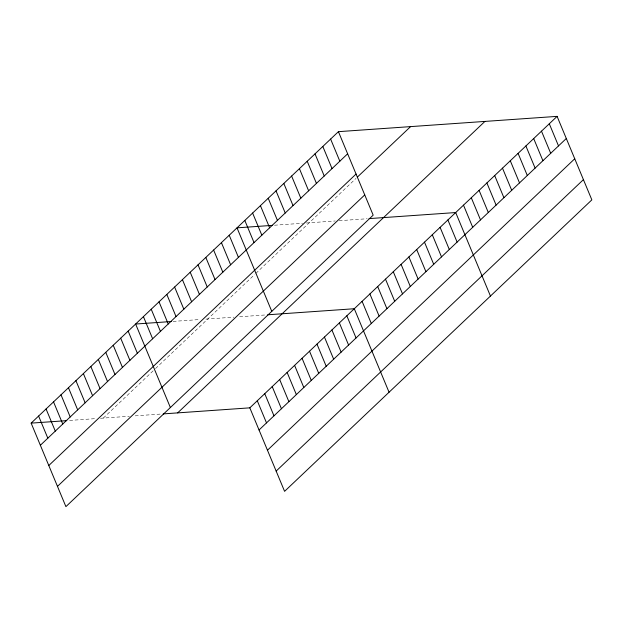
<?xml version="1.0" encoding="UTF-8"?>
<svg xmlns="http://www.w3.org/2000/svg" width="623" height="623" viewBox="0 0 623 623"><rect width="100%" height="100%" fill="white"/><g stroke="black" fill="none" stroke-linecap="round" stroke-linejoin="round"><path stroke-width="0.47" stroke-dasharray="3.12 2.34" d="M103.309 418.08L153.515 370.467M155.548 368.536L254.581 274.595M255.882 273.357L355.982 178.412M274.509 225.222L302.622 223.26M306.368 222.995L335.252 220.978M339.114 220.706L367.118 218.751M173.108 321.406L200.287 319.506M205.909 319.116L233.851 317.162M239.645 316.757L265.717 314.934M69.574 420.439L95.817 418.609M100.498 418.282L129.382 416.257M135.175 415.853L161.248 414.03"/><path stroke-width="0.93" d="M338.421 131.663L373.177 215.161L65.906 506.631L31.15 423.126L338.421 131.663L557.094 116.369L591.85 199.874L284.579 491.337L249.823 407.839L557.094 116.369M40.363 445.266L347.634 153.803M48.796 465.521L356.06 174.051M357.283 177.173L410.58 126.617M57.48 486.376L364.743 194.913M177.664 412.885L484.928 121.415M259.043 429.979L566.307 138.508M267.469 450.227L574.741 158.764M276.153 471.089L583.424 179.626M272.633 225.355L237.02 227.847L271.776 311.344M369.05 218.611L455.693 212.552L490.449 296.057M171.232 321.538L135.619 324.03L170.375 407.528M267.649 314.794L354.292 308.735L389.056 392.241M31.15 423.126L66.762 420.642M163.179 413.898L249.823 407.839M549.291 123.767L558.512 145.914M541.496 131.173L550.709 153.313M533.693 138.571L542.906 160.711M525.89 145.969L535.11 168.109M518.095 153.367L527.307 175.507M510.292 160.765L519.512 182.905M502.496 168.163L511.709 190.303M494.693 175.561L503.906 197.701M486.89 182.96L496.11 205.099M479.095 190.358L488.307 212.498M471.292 197.756L480.512 219.896M463.496 205.154L472.709 227.294M447.89 219.95L457.111 242.098M440.095 227.356L449.308 249.496M432.292 234.754L441.512 256.894M424.497 242.152L433.709 264.292M416.694 249.55L425.914 271.69M408.898 256.949L418.111 279.088M401.095 264.347L410.308 286.487M393.292 271.745L402.513 293.885M330.618 139.061L339.831 161.201M385.497 279.143L394.709 301.283M322.815 146.46L332.036 168.599M377.694 286.541L386.914 308.681M315.02 153.858L324.233 175.998M369.898 293.939L379.111 316.079M307.217 161.256L316.437 183.403M362.095 301.337L371.308 323.477M299.422 168.662L308.634 190.802M291.619 176.06L300.831 198.2M346.832 315.814L356.052 337.954M283.815 183.458L293.036 205.598M339.371 322.893L348.584 345.033M276.02 190.856L285.233 212.996M331.911 329.972L341.124 352.112M268.217 198.254L277.437 220.394M324.443 337.051L333.663 359.191M260.422 205.652L269.634 227.792M316.982 344.13L326.203 366.269M252.619 213.05L261.839 235.19M309.522 351.208L318.735 373.348M244.816 220.449L254.036 242.588M302.062 358.287L311.274 380.427M294.601 365.366L303.814 387.506M287.133 372.445L296.353 394.585M229.217 235.245L238.438 257.385M279.672 379.524L288.893 401.664M221.422 242.643L230.635 264.783M272.212 386.603L281.425 408.743M213.619 250.041L222.839 272.181M264.752 393.681L273.964 415.821M205.824 257.439L215.036 279.579M257.283 400.76L266.504 422.9M198.021 264.837L207.233 286.985M190.217 272.243L199.438 294.383M182.422 279.641L191.635 301.781M174.619 287.039L183.84 309.179M166.824 294.438L176.036 316.577M159.021 301.836L168.233 323.976M151.218 309.234L160.438 331.374M143.422 316.632L152.635 338.772M128.159 331.109L137.372 353.249M120.698 338.188L129.911 360.328M113.238 345.267L122.451 367.406M105.77 352.345L114.99 374.485M98.309 359.424L107.53 381.564M90.849 366.503L100.062 388.643M83.389 373.582L92.601 395.722M75.92 380.661L85.141 402.801M68.46 387.74L77.68 409.879M60.999 394.818L70.212 416.958M53.539 401.89L62.752 424.037M46.071 408.968L55.291 431.116M38.61 416.047L47.831 438.187"/></g></svg>
